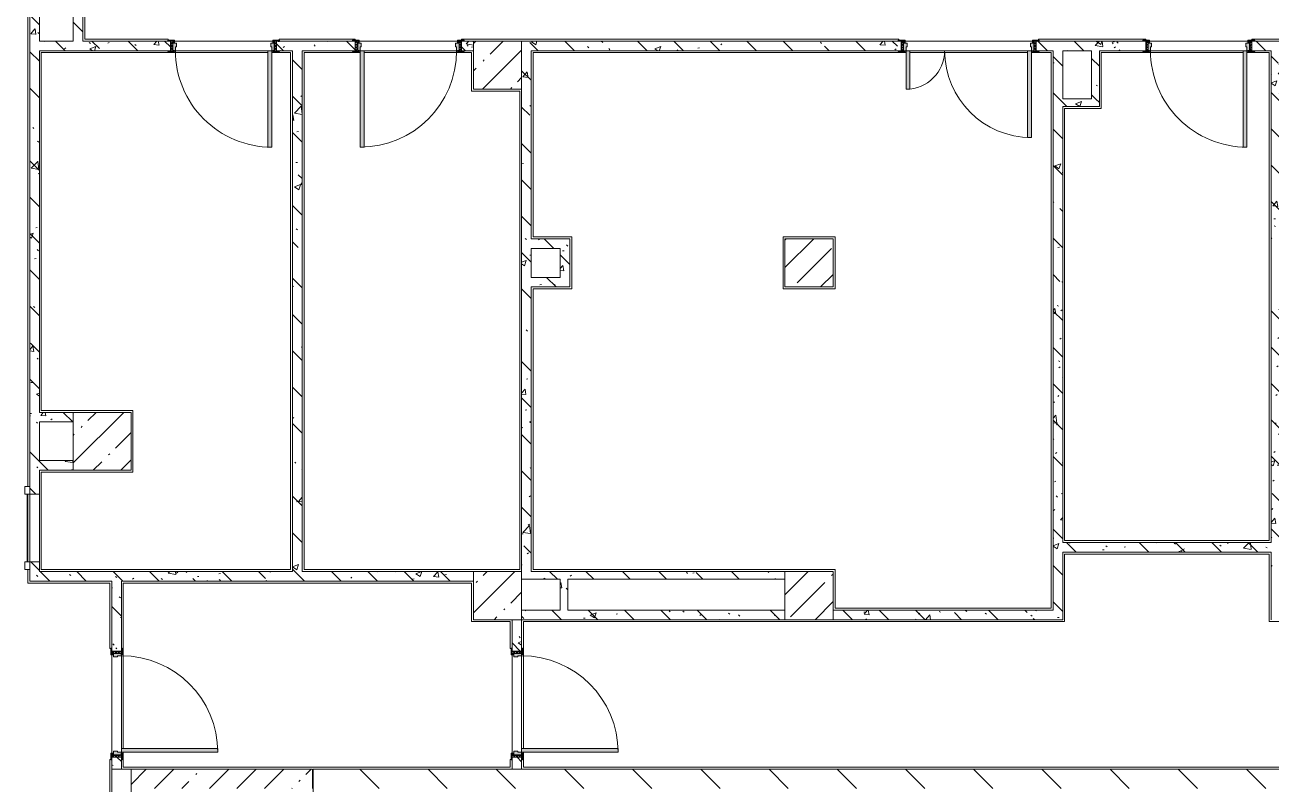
# Model space of a CAD drawing. Header units: millimetres. Extents: x 1311 to 195818, y -8553 to 29000.
# Drawn here: x 134468 to 147388, y 13445 to 21318 of the extents above; entities that cross this region are included whole.
import ezdxf

# ---------------------------------------------------------------- set-up
doc = ezdxf.new("R2010")
doc.units = ezdxf.units.MM
for name, color, linetype, lineweight, true_color in [('A-DOOR-1', 7, 'Continuous', 5, 0xaaaaaa), ('A-DOOR-2', 7, 'Continuous', 5, 0xe2e2e2), ('A-DOOR-FRAM-1', 7, 'Continuous', 5, 0xe2e2e2), ('A-DOOR-FRAM-2', 7, 'Continuous', 5, 0xaaaaaa), ('A-FLOR-1', 7, 'Continuous', 5, 0xaaaaaa), ('I-WALL-6', 7, 'Continuous', 5, 0x787878)]:
    doc.layers.add(name, color=color, linetype=linetype, lineweight=lineweight, true_color=true_color)
for name, color, linetype, lineweight in [('A-WALL', 7, 'Continuous', 9), ('I-WALL-4', 7, 'Continuous', 5), ('S-COLS-4', 7, 'Continuous', 5)]:
    doc.layers.add(name, color=color, linetype=linetype, lineweight=lineweight)
pattern_1 = [(135, (68808.4, 0), (-377.1708, -377.1708), [533.4, -88.9, 17.78, -88.9]), (135, (68808.4, 376.94), (-377.1708, -377.1708), []), (50, (68808.4, 0), (637.6445, -55.7866), [66.675, -733.425]), (355, (68808.4, 0), (-123.3494, 668.699), [53.34, -586.74]), (100.451, (68861.5, -4.65), (514.299, 612.908), [56.665, -623.315]), (46.184, (68808.4, 177.8), (948.7764, -147.15), [100.012, -1100.137]), (96.636, (68887.5, 165.5), (830.909, 865.997), [84.998, -934.973]), (351.184, (68808.4, 177.8), (830.918, 865.988), [80.01, -880.11]), (21, (68897.3, 133.35), (530.6506, -357.9283), [66.675, -733.425]), (326, (68897.3, 133.35), (216.308, 644.6585), [53.34, -586.74]), (71.451, (68941.5, 103.5), (746.9596, 286.7243), [56.665, -623.315]), (37.5, (68808.4, 0), (10.81053, 295.9426), [16.764, -562.864, 16.764, -578.866, -588.962]), (37.5, (68808.4, 0), (10.81053, 295.9426), [-1175.258, 16.764, -572.198]), (7.5, (68808.4, 0), (233.8692, 350.6318), [16.764, -322.834, 16.764, -549.529, -224.472]), (7.5, (68808.4, 0), (233.8692, 350.6318), [-905.891, 16.764, -207.708]), (327.5, (68610.14, 0), (474.5678, -20.0513), [16.764, -205.486, 16.764, -676.656, -920.115]), (327.5, (68610.14, 0), (474.5678, -20.0513), [-915.67, 16.764, -903.351]), (317.5, (68521.24, 0), (518.4522, 88.9934), [16.764, -272.161, 16.764, -443.738, -653.415]), (317.5, (68521.24, 0), (518.4522, 88.9934), [-749.427, 16.764, -636.651])]
pattern_2 = [(135, (1751.41, 114.685), (-14.14214, -14.14214), []), (225, (1751.41, 114.685), (14.14214, -14.14214), [])]
pattern_3 = [(45, (-371.384, 114.685), (-14.1421, 14.1421), []), (135, (-371.384, 114.685), (-14.1421, -14.1421), [])]
pattern_4 = [(135, (68808.4, 0), (-353.5534, -353.5534), [])]

# ---------------------------------------------------------------- blocks, each defined once
blk = doc.blocks.new('BSC_Колонна _Прямоугольная - 600х600-V94-1_11_1_птичка')
at = {"layer": 'S-COLS-4'}
h = blk.add_hatch(dxfattribs=at)
h.set_pattern_fill('FP_121', color=256, style=0, pattern_type=2)
h.set_pattern_definition([(45, (-66460, -17000), (-285.1231, 285.1231), []), (45, (-66174.88, -17000), (-285.1231, 285.1231), [504.031, -100.806, 16.764, -84.042])])
h.paths.add_polyline_path([(288, -300), (300, -300), (300, 300), (-300, 300), (-300, -300)])
for p, q in [((300, 300), (-300, 300)), ((-300, 300), (-300, -300)), ((300, -300), (300, 300)), ((-300, -300), (300, -300))]:
    blk.add_line(p, q, dxfattribs=at)
blk = doc.blocks.new('110_Дверь_СКБ_2Ст - Д-10а_п__ СОШ_Дв_1450x2100h_Горячий цех 2-32185694-1_11_1_птичка')
at = {"layer": 'A-DOOR-1'}
h = blk.add_hatch(dxfattribs=at)
h.set_pattern_fill('FP_143', color=256, style=0, pattern_type=2)
h.set_pattern_definition([(135, (1601.41, 114.685), (-14.14214, -14.14214), []), (225, (1601.41, 114.685), (14.14214, -14.14214), [])])
h.paths.add_polyline_path([(712, 50), (687, 50), (687, -50), (712, -50)])
at = {"layer": 'A-DOOR-2'}
for points in [[(-638, 950), (-638, 50), (-598, 50), (-598, 950)], [(622, 450), (622, 50), (662, 50), (662, 450)]]:
    blk.add_hatch(color=256, dxfattribs=at).paths.add_polyline_path(points)
h = blk.add_hatch(color=256, dxfattribs=at)
h.paths.add_polyline_path([(-663, 50), (-663, -30), (-628, -30), (-628, 10), (-638, 10), (-638, 50), (-648, 50)])
h.paths.add_polyline_path([(662, 50), (662, 10), (652, 10), (652, -30), (687, -30), (687, 50), (672, 50)])
at = {"layer": 'A-DOOR-FRAM-1'}
for points in [[(-688, 58), (-718, 58), (-718, 50), (-648, 50), (-648, 58), (-667, 58)], [(742, 58), (672, 58), (672, 50), (742, 50)], [(-663, -50), (-718, -50), (-718, -58), (-648, -58), (-648, -50)], [(-663, -30), (-663, -50), (-648, -50), (-648, -30)], [(672, -30), (672, -50), (687, -50), (687, -30)], [(672, -50), (672, -58), (742, -58), (737, -50), (687, -50)]]:
    blk.add_hatch(color=256, dxfattribs=at).paths.add_polyline_path(points)
at = {"layer": 'A-DOOR-FRAM-2'}
h = blk.add_hatch(dxfattribs=at)
h.set_pattern_fill('FP_144', color=256, style=0, pattern_type=2)
h.set_pattern_definition([(45, (-521.384, 114.685), (-14.1421, 14.1421), []), (135, (-521.384, 114.685), (-14.1421, -14.1421), [])])
h.paths.add_polyline_path([(-688, 50), (-688, -50), (-663, -50), (-663, 50)])
at = {"layer": 'A-DOOR-1'}
for p, q in [((-638, 950), (-638, 50)), ((-598, 950), (-638, 950)), ((-598, 50), (-598, 950)), ((662, 450), (622, 450)), ((622, 450), (622, 50)), ((662, 50), (662, 450)), ((-638, 50), (-598, 50)), ((622, 50), (662, 50))]:
    blk.add_line(p, q, dxfattribs=at)
for centre, radius, start, end in [((-638, 50), 900, 0, 90), ((662, 50), 400, 90, 180)]:
    blk.add_arc(centre, radius, start, end, dxfattribs=at)
at = {"layer": 'A-DOOR-FRAM-2'}
for p, q in [((-648, 58), (-718, 58)), ((-718, 58), (-718, 50)), ((-718, 50), (-648, 50)), ((-663, 50), (-688, 50)), ((-688, 50), (-688, -50)), ((-638, 50), (-663, 50)), ((-663, 50), (-663, -30)), ((-663, -50), (-663, 50)), ((-648, 50), (-648, 58)), ((-638, 10), (-638, 50)), ((-628, 10), (-638, 10)), ((-628, -30), (-628, 10)), ((662, 10), (652, 10)), ((652, 10), (652, -30)), ((662, 50), (662, 10)), ((687, 50), (662, 50)), ((742, 58), (672, 58)), ((672, 58), (672, 50)), ((672, 50), (742, 50)), ((687, -30), (687, 50)), ((712, 50), (687, 50)), ((687, 50), (687, -50)), ((712, -50), (712, 50)), ((742, 50), (742, 58)), ((-648, -50), (-718, -50)), ((-718, -50), (-718, -58)), ((-718, -58), (-648, -58)), ((-688, -50), (-663, -50)), ((-663, -30), (-628, -30)), ((-648, -30), (-663, -30)), ((-663, -30), (-663, -50)), ((-663, -50), (-648, -50)), ((-648, -50), (-648, -30)), ((-648, -58), (-648, -50)), ((652, -30), (687, -30)), ((687, -30), (672, -30)), ((672, -30), (672, -50)), ((672, -50), (687, -50)), ((742, -50), (672, -50)), ((672, -50), (672, -58)), ((672, -58), (742, -58)), ((687, -50), (687, -30)), ((687, -50), (712, -50)), ((742, -58), (742, -50))]:
    blk.add_line(p, q, dxfattribs=at)
blk = doc.blocks.new('110_Дверь_СКБ_1Ст_Внутренняя1 - Д-11 1100x2100h_кладовые _все__ коридор _между помещениями блока столовой__ моечные _все_-32089444-1_11_1_птичка')
at = {"layer": 'A-DOOR-1'}
h = blk.add_hatch(dxfattribs=at)
h.set_pattern_fill('FP_134', color=256, style=0, pattern_type=2)
h.set_pattern_definition(pattern_2)
h.paths.add_polyline_path([(562.5, -50), (562.5, 50), (537.5, 50), (537.5, -50)])
at = {"layer": 'A-DOOR-2'}
h = blk.add_hatch(color=256, dxfattribs=at)
h.paths.add_polyline_path([(512.5, -30), (537.5, -30), (537.5, 50), (512.5, 50), (512.5, 10), (502.5, 10), (502.5, -30)])
h.paths.add_polyline_path([(-477.5, -30), (-477.5, 10), (-487.5, 10), (-487.5, 50), (-512.5, 50), (-512.5, -30), (-487.5, -30)])
at = {"layer": 'A-DOOR-FRAM-1'}
for points in [[(512.5, 50), (512.5, 1050), (472.5, 1050), (472.5, 50)], [(-512.5, 50), (-497.5, 50), (-497.5, 58), (-567.5, 58), (-567.5, 50), (-537.5, 50)], [(592.5, 50), (592.5, 58), (522.5, 58), (522.5, 50), (562.5, 50)], [(-567.5, -58), (-497.5, -58), (-497.5, -50), (-567.5, -50)], [(-497.5, -50), (-497.5, -30), (-512.5, -30), (-512.5, -50)], [(522.5, -50), (537.5, -50), (537.5, -30), (522.5, -30)], [(592.5, -58), (592.5, -50), (522.5, -50), (522.5, -58), (562.5, -58)]]:
    blk.add_hatch(color=256, dxfattribs=at).paths.add_polyline_path(points)
at = {"layer": 'A-DOOR-FRAM-2'}
h = blk.add_hatch(dxfattribs=at)
h.set_pattern_fill('FP_135', color=256, style=0, pattern_type=2)
h.set_pattern_definition(pattern_3)
h.paths.add_polyline_path([(-537.5, -50), (-512.5, -50), (-512.5, 50), (-537.5, 50)])
at = {"layer": 'A-DOOR-1'}
for p, q in [((512.5, 1050), (472.5, 1050)), ((472.5, 1050), (472.5, 50)), ((512.5, 50), (512.5, 1050)), ((472.5, 50), (512.5, 50))]:
    blk.add_line(p, q, dxfattribs=at)
blk.add_arc((512.5, 50), 1000, 90, 180, dxfattribs=at)
at = {"layer": 'A-DOOR-FRAM-2'}
for p, q in [((-497.5, 58), (-567.5, 58)), ((-567.5, 58), (-567.5, 50)), ((-567.5, 50), (-497.5, 50)), ((-512.5, 50), (-537.5, 50)), ((-537.5, 50), (-537.5, -50)), ((-487.5, 50), (-512.5, 50)), ((-512.5, 50), (-512.5, -30)), ((-512.5, -50), (-512.5, 50)), ((-497.5, 50), (-512.5, 50)), ((-512.5, 50), (-512.5, 49)), ((-512.5, 49), (-497.5, 49)), ((-497.5, 50), (-497.5, 58)), ((-497.5, 49), (-497.5, 50)), ((-487.5, 10), (-487.5, 50)), ((-477.5, 10), (-487.5, 10)), ((-477.5, -30), (-477.5, 10)), ((512.5, 10), (502.5, 10)), ((502.5, 10), (502.5, -30)), ((512.5, 50), (512.5, 10)), ((537.5, 50), (512.5, 50)), ((592.5, 58), (522.5, 58)), ((522.5, 58), (522.5, 50)), ((537.5, 50), (522.5, 50)), ((522.5, 50), (522.5, 49)), ((522.5, 50), (592.5, 50)), ((522.5, 49), (537.5, 49)), ((537.5, -30), (537.5, 50)), ((562.5, 50), (537.5, 50)), ((537.5, 50), (537.5, -50)), ((537.5, 49), (537.5, 50)), ((562.5, -50), (562.5, 50)), ((592.5, 50), (592.5, 58)), ((-497.5, -50), (-567.5, -50)), ((-567.5, -50), (-567.5, -58)), ((-567.5, -58), (-497.5, -58)), ((-537.5, -50), (-512.5, -50)), ((-512.5, -30), (-477.5, -30)), ((-497.5, -30), (-512.5, -30)), ((-512.5, -30), (-512.5, -50)), ((-512.5, -50), (-497.5, -50)), ((-497.5, -50), (-497.5, -30)), ((-497.5, -58), (-497.5, -50)), ((502.5, -30), (537.5, -30)), ((537.5, -30), (522.5, -30)), ((522.5, -30), (522.5, -50)), ((522.5, -50), (537.5, -50)), ((592.5, -50), (522.5, -50)), ((522.5, -50), (522.5, -58)), ((522.5, -58), (592.5, -58)), ((537.5, -50), (537.5, -30)), ((537.5, -50), (562.5, -50)), ((592.5, -58), (592.5, -50))]:
    blk.add_line(p, q, dxfattribs=at)
blk = doc.blocks.new('110_Дверь_СКБ_1Ст_Внутренняя1 - Д-11п 1100x2100h_кладовые _все__ коридор _между помещениями блока столовой__ моечные _все_ 2-V110-1_11_1_птичка')
at = {"layer": 'A-DOOR-1'}
h = blk.add_hatch(dxfattribs=at)
h.set_pattern_fill('FP_134', color=256, style=0, pattern_type=2)
h.set_pattern_definition(pattern_2)
h.paths.add_polyline_path([(537.5, 50), (537.5, -50), (562.5, -50), (562.5, 50)])
at = {"layer": 'A-DOOR-2'}
h = blk.add_hatch(color=256, dxfattribs=at)
h.paths.add_polyline_path([(537.5, 50), (512.5, 50), (512.5, 10), (502.5, 10), (502.5, -30), (537.5, -30)])
h.paths.add_polyline_path([(-497.5, 50), (-512.5, 50), (-512.5, -30), (-477.5, -30), (-477.5, 10), (-487.5, 10), (-487.5, 50)])
at = {"layer": 'A-DOOR-FRAM-1'}
for points in [[(-487.5, 1050), (-487.5, 50), (-447.5, 50), (-447.5, 1050)], [(-537.5, 58), (-567.5, 58), (-567.5, 50), (-497.5, 50), (-497.5, 58), (-517.5, 58)], [(562.5, 58), (522.5, 58), (522.5, 50), (592.5, 50), (592.5, 58)], [(-537.5, -50), (-567.5, -50), (-567.5, -58), (-497.5, -58), (-497.5, -50), (-513.9, -50)], [(-512.5, -30), (-512.5, -50), (-497.5, -50), (-497.5, -30)], [(537.5, -30), (522.5, -30), (522.5, -50), (537.5, -50)], [(562.5, -50), (522.5, -55.2), (522.5, -58), (592.5, -58), (592.5, -50)]]:
    blk.add_hatch(color=256, dxfattribs=at).paths.add_polyline_path(points)
at = {"layer": 'A-DOOR-FRAM-2'}
h = blk.add_hatch(dxfattribs=at)
h.set_pattern_fill('FP_135', color=256, style=0, pattern_type=2)
h.set_pattern_definition(pattern_3)
h.paths.add_polyline_path([(-512.5, 50), (-537.5, 50), (-537.5, -50), (-512.5, -48.8)])
at = {"layer": 'A-DOOR-1'}
for p, q in [((-487.5, 1050), (-487.5, 50)), ((-447.5, 1050), (-487.5, 1050)), ((-447.5, 50), (-447.5, 1050)), ((-487.5, 50), (-447.5, 50))]:
    blk.add_line(p, q, dxfattribs=at)
blk.add_arc((-487.5, 50), 1000, 360, 90, dxfattribs=at)
at = {"layer": 'A-DOOR-FRAM-2'}
for p, q in [((-497.5, 58), (-567.5, 58)), ((-567.5, 58), (-567.5, 50)), ((-567.5, 50), (-497.5, 50)), ((-512.5, 50), (-537.5, 50)), ((-537.5, 50), (-537.5, -50)), ((-487.5, 50), (-512.5, 50)), ((-512.5, 50), (-512.5, -30)), ((-512.5, -50), (-512.5, 50)), ((-497.5, 50), (-512.5, 50)), ((-512.5, 50), (-512.5, 49)), ((-512.5, 49), (-497.5, 49)), ((-497.5, 50), (-497.5, 58)), ((-497.5, 49), (-497.5, 50)), ((-487.5, 10), (-487.5, 50)), ((-477.5, 10), (-487.5, 10)), ((-477.5, -30), (-477.5, 10)), ((512.5, 10), (502.5, 10)), ((502.5, 10), (502.5, -30)), ((512.5, 50), (512.5, 10)), ((537.5, 50), (512.5, 50)), ((592.5, 58), (522.5, 58)), ((522.5, 58), (522.5, 50)), ((537.5, 50), (522.5, 50)), ((522.5, 50), (522.5, 49)), ((522.5, 50), (592.5, 50)), ((522.5, 49), (537.5, 49)), ((537.5, -30), (537.5, 50)), ((562.5, 50), (537.5, 50)), ((537.5, 50), (537.5, -50)), ((537.5, 49), (537.5, 50)), ((562.5, -50), (562.5, 50)), ((592.5, 50), (592.5, 58)), ((-497.5, -50), (-567.5, -50)), ((-567.5, -50), (-567.5, -58)), ((-567.5, -58), (-497.5, -58)), ((-537.5, -50), (-512.5, -50)), ((-512.5, -30), (-477.5, -30)), ((-497.5, -30), (-512.5, -30)), ((-512.5, -30), (-512.5, -50)), ((-512.5, -50), (-497.5, -50)), ((-497.5, -50), (-497.5, -30)), ((-497.5, -58), (-497.5, -50)), ((502.5, -30), (537.5, -30)), ((537.5, -30), (522.5, -30)), ((522.5, -30), (522.5, -50)), ((522.5, -50), (537.5, -50)), ((592.5, -50), (522.5, -50)), ((522.5, -50), (522.5, -58)), ((522.5, -58), (592.5, -58)), ((537.5, -50), (537.5, -30)), ((537.5, -50), (562.5, -50)), ((592.5, -58), (592.5, -50))]:
    blk.add_line(p, q, dxfattribs=at)
blk = doc.blocks.new('110_Дверь_СКБ_1Ст_Внутренняя1 - Д-11п 1100x2100h_кладовые _все__ коридор _между помещениями блока столовой__ моечные _все_ 2-V133-1_11_1_птичка')
at = {"layer": 'A-DOOR-1'}
h = blk.add_hatch(dxfattribs=at)
h.set_pattern_fill('FP_134', color=256, style=0, pattern_type=2)
h.set_pattern_definition(pattern_2)
h.paths.add_polyline_path([(537.5, 50), (537.5, -50), (562.5, -50), (558.5, 50)])
at = {"layer": 'A-DOOR-2'}
h = blk.add_hatch(color=256, dxfattribs=at)
h.paths.add_polyline_path([(512.5, 50), (512.5, 10), (502.5, 10), (502.5, -30), (537.5, -30), (537.5, 50), (522.5, 50)])
h.paths.add_polyline_path([(-497.5, 50), (-512.5, 50), (-512.5, -30), (-477.5, -30), (-477.5, 10), (-487.5, 10), (-487.5, 50)])
at = {"layer": 'A-DOOR-FRAM-1'}
for points in [[(-477.5, 1050), (-487.5, 1050), (-487.5, 50), (-447.5, 50), (-447.5, 1050)], [(-537.5, 58), (-567.5, 58), (-562.5, 50), (-497.5, 50), (-497.5, 58), (-517.5, 58)], [(592.5, 58), (522.5, 58), (522.5, 50), (592.5, 50)], [(-567.5, -50), (-562.5, -58), (-497.5, -58), (-497.5, -50), (-562.5, -50)], [(-512.5, -30), (-512.5, -50), (-497.5, -50), (-497.5, -30)], [(537.5, -30), (522.5, -30), (522.5, -50), (537.5, -50)], [(562.5, -50), (522.5, -50), (522.5, -58), (592.5, -58), (587.5, -50), (582.7, -50)]]:
    blk.add_hatch(color=256, dxfattribs=at).paths.add_polyline_path(points)
at = {"layer": 'A-DOOR-FRAM-2'}
h = blk.add_hatch(dxfattribs=at)
h.set_pattern_fill('FP_135', color=256, style=0, pattern_type=2)
h.set_pattern_definition(pattern_3)
h.paths.add_polyline_path([(-537.5, 50), (-537.5, -50), (-512.5, -50), (-512.5, 50)])
at = {"layer": 'A-DOOR-1'}
for p, q in [((-487.5, 1050), (-487.5, 50)), ((-447.5, 1050), (-487.5, 1050)), ((-447.5, 50), (-447.5, 1050)), ((-487.5, 50), (-447.5, 50))]:
    blk.add_line(p, q, dxfattribs=at)
blk.add_arc((-487.5, 50), 1000, 360, 90, dxfattribs=at)
at = {"layer": 'A-DOOR-FRAM-2'}
for p, q in [((-497.5, 58), (-567.5, 58)), ((-567.5, 58), (-567.5, 50)), ((-567.5, 50), (-497.5, 50)), ((-512.5, 50), (-537.5, 50)), ((-537.5, 50), (-537.5, -50)), ((-487.5, 50), (-512.5, 50)), ((-512.5, 50), (-512.5, -30)), ((-512.5, -50), (-512.5, 50)), ((-497.5, 50), (-512.5, 50)), ((-512.5, 50), (-512.5, 49)), ((-512.5, 49), (-497.5, 49)), ((-497.5, 50), (-497.5, 58)), ((-497.5, 49), (-497.5, 50)), ((-487.5, 10), (-487.5, 50)), ((-477.5, 10), (-487.5, 10)), ((-477.5, -30), (-477.5, 10)), ((512.5, 10), (502.5, 10)), ((502.5, 10), (502.5, -30)), ((512.5, 50), (512.5, 10)), ((537.5, 50), (512.5, 50)), ((592.5, 58), (522.5, 58)), ((522.5, 58), (522.5, 50)), ((537.5, 50), (522.5, 50)), ((522.5, 50), (522.5, 49)), ((522.5, 50), (592.5, 50)), ((522.5, 49), (537.5, 49)), ((537.5, -30), (537.5, 50)), ((562.5, 50), (537.5, 50)), ((537.5, 50), (537.5, -50)), ((537.5, 49), (537.5, 50)), ((562.5, -50), (562.5, 50)), ((592.5, 50), (592.5, 58)), ((-497.5, -50), (-567.5, -50)), ((-567.5, -50), (-567.5, -58)), ((-567.5, -58), (-497.5, -58)), ((-537.5, -50), (-512.5, -50)), ((-512.5, -30), (-477.5, -30)), ((-497.5, -30), (-512.5, -30)), ((-512.5, -30), (-512.5, -50)), ((-512.5, -50), (-497.5, -50)), ((-497.5, -50), (-497.5, -30)), ((-497.5, -58), (-497.5, -50)), ((502.5, -30), (537.5, -30)), ((537.5, -30), (522.5, -30)), ((522.5, -30), (522.5, -50)), ((522.5, -50), (537.5, -50)), ((592.5, -50), (522.5, -50)), ((522.5, -50), (522.5, -58)), ((522.5, -58), (592.5, -58)), ((537.5, -50), (537.5, -30)), ((537.5, -50), (562.5, -50)), ((592.5, -58), (592.5, -50))]:
    blk.add_line(p, q, dxfattribs=at)
blk = doc.blocks.new('BSC_Колонна _Прямоугольная - 500х500-V140-1_11_1_птичка')
at = {"layer": 'S-COLS-4'}
h = blk.add_hatch(dxfattribs=at)
h.set_pattern_fill('FP_176', color=256, style=0, pattern_type=2)
h.set_pattern_definition([(45, (-70560, -15400), (-285.1231, 285.1231), []), (45, (-70274.88, -15400), (-285.1231, 285.1231), [504.031, -100.806, 16.764, -84.042])])
h.paths.add_polyline_path([(-250, -250), (250, -250), (250, 250), (-250, 250), (-250, 130)])
for p, q in [((250, 250), (-250, 250)), ((-250, 250), (-250, -250)), ((250, -250), (250, 250)), ((-250, -250), (250, -250))]:
    blk.add_line(p, q, dxfattribs=at)
blk = doc.blocks.new('BSC_Колонна _Прямоугольная - 500х500-V141-1_11_1_птичка')
at = {"layer": 'S-COLS-4'}
h = blk.add_hatch(dxfattribs=at)
h.set_pattern_fill('FP_177', color=256, style=0, pattern_type=2)
h.set_pattern_definition([(45, (-73790, -15400), (-285.1231, 285.1231), []), (45, (-73504.88, -15400), (-285.1231, 285.1231), [504.031, -100.806, 16.764, -84.042])])
h.paths.add_polyline_path([(250, -250), (250, 250), (-250, 250), (-250, -250)])
for p, q in [((250, 250), (-250, 250)), ((-250, 250), (-250, -250)), ((250, -250), (250, 250)), ((-250, -250), (250, -250))]:
    blk.add_line(p, q, dxfattribs=at)
blk = doc.blocks.new('BSC_Колонна _Прямоугольная - 500х500-V154-1_11_1_птичка')
at = {"layer": 'S-COLS-4'}
h = blk.add_hatch(dxfattribs=at)
h.set_pattern_fill('FP_187', color=256, style=0, pattern_type=2)
h.set_pattern_definition([(45, (-70560, -20900), (-285.1231, 285.1231), []), (45, (-70274.88, -20900), (-285.1231, 285.1231), [504.031, -100.806, 16.764, -84.042])])
h.paths.add_polyline_path([(-250, -250), (250, -250), (250, 250), (-250, 250), (-250, 130)])
for p, q in [((250, 250), (-250, 250)), ((-250, 250), (-250, -250)), ((250, -250), (250, 250)), ((-250, -250), (250, -250))]:
    blk.add_line(p, q, dxfattribs=at)
blk = doc.blocks.new('BSC_Колонна _Прямоугольная - 500х500-V156-1_11_1_птичка')
at = {"layer": 'S-COLS-4'}
h = blk.add_hatch(dxfattribs=at)
h.set_pattern_fill('FP_190', color=256, style=0, pattern_type=2)
h.set_pattern_definition([(45, (-73790, -18850), (-285.1231, 285.1231), []), (45, (-73504.88, -18850), (-285.1231, 285.1231), [504.031, -100.806, 16.764, -84.042])])
h.paths.add_polyline_path([(250, -250), (247, 250), (-250, 250), (-250, -250)])
for p, q in [((250, 250), (-250, 250)), ((-250, 250), (-250, -250)), ((250, -250), (250, 250)), ((-250, -250), (250, -250))]:
    blk.add_line(p, q, dxfattribs=at)
blk = doc.blocks.new('Штора противопожарная_Рен - ШТ_700х700-22567375-1_11_1_птичка')
at = {"layer": 'A-DOOR-1'}
for p, q in [((-430, 100), (-350, 100)), ((-430, 50), (-430, 100)), ((-350, 50), (-430, 50)), ((-350, 100), (-350, 50)), ((-350, 78), (350, 78)), ((-350, 73), (-350, 78)), ((350, 73), (-350, 73)), ((350, 100), (430, 100)), ((350, 50), (350, 100)), ((350, 78), (350, 73)), ((430, 50), (350, 50)), ((430, 100), (430, 50))]:
    blk.add_line(p, q, dxfattribs=at)
blk = doc.blocks.new('110_Дверь_СКБ_1Ст_Внутренняя1 - Д-12 EIW 1100x2100h_кладовые _все__ коридор _между помещениями блока столовой__ моечные _все_-32933558-1_11_1_птичка')
at = {"layer": 'A-DOOR-1'}
h = blk.add_hatch(dxfattribs=at)
h.set_pattern_fill('FP_134', color=256, style=0, pattern_type=2)
h.set_pattern_definition(pattern_2)
h.paths.add_polyline_path([(562.5, 50), (537.5, 50), (537.5, -50), (562.5, -50)])
at = {"layer": 'A-DOOR-2'}
h = blk.add_hatch(color=256, dxfattribs=at)
h.paths.add_polyline_path([(537.5, -30), (537.5, 50), (512.5, 50), (512.5, 10), (502.5, 10), (502.5, -30), (512.5, -30)])
h.paths.add_polyline_path([(-477.5, -6), (-477.5, 10), (-487.5, 10), (-487.5, 50), (-512.5, 50), (-512.5, -30), (-477.5, -30)])
at = {"layer": 'A-DOOR-FRAM-1'}
for points in [[(512.5, 863.5), (512.5, 1050), (472.5, 1050), (472.5, 50), (512.5, 50), (512.5, 844.5)], [(-497.5, 58), (-567.5, 58), (-562.5, 50), (-497.5, 50)], [(592.5, 58), (522.5, 58), (522.5, 50), (592.5, 50)], [(-497.5, -58), (-497.5, -50), (-567.5, -50), (-562.5, -58), (-512.5, -58)], [(-497.5, -30), (-512.5, -30), (-512.5, -50), (-497.5, -50)], [(537.5, -30), (522.5, -30), (522.5, -50), (537.5, -50)], [(592.5, -58), (587.5, -50), (522.5, -50), (522.5, -58), (587.5, -58)]]:
    blk.add_hatch(color=256, dxfattribs=at).paths.add_polyline_path(points)
at = {"layer": 'A-DOOR-FRAM-2'}
h = blk.add_hatch(dxfattribs=at)
h.set_pattern_fill('FP_135', color=256, style=0, pattern_type=2)
h.set_pattern_definition(pattern_3)
h.paths.add_polyline_path([(-512.5, -50), (-512.5, 50), (-537.5, 50), (-537.5, -50)])
at = {"layer": 'A-DOOR-1'}
for p, q in [((512.5, 1050), (472.5, 1050)), ((472.5, 1050), (472.5, 50)), ((512.5, 50), (512.5, 1050)), ((472.5, 50), (512.5, 50))]:
    blk.add_line(p, q, dxfattribs=at)
blk.add_arc((512.5, 50), 1000, 90, 180, dxfattribs=at)
at = {"layer": 'A-DOOR-FRAM-2'}
for p, q in [((-497.5, 58), (-567.5, 58)), ((-567.5, 58), (-567.5, 50)), ((-567.5, 50), (-497.5, 50)), ((-512.5, 50), (-537.5, 50)), ((-537.5, 50), (-537.5, -50)), ((-487.5, 50), (-512.5, 50)), ((-512.5, 50), (-512.5, -30)), ((-512.5, -50), (-512.5, 50)), ((-497.5, 50), (-512.5, 50)), ((-512.5, 50), (-512.5, 49)), ((-512.5, 49), (-497.5, 49)), ((-497.5, 50), (-497.5, 58)), ((-497.5, 49), (-497.5, 50)), ((-487.5, 10), (-487.5, 50)), ((-477.5, 10), (-487.5, 10)), ((-477.5, -30), (-477.5, 10)), ((512.5, 10), (502.5, 10)), ((502.5, 10), (502.5, -30)), ((512.5, 50), (512.5, 10)), ((537.5, 50), (512.5, 50)), ((592.5, 58), (522.5, 58)), ((522.5, 58), (522.5, 50)), ((537.5, 50), (522.5, 50)), ((522.5, 50), (522.5, 49)), ((522.5, 50), (592.5, 50)), ((522.5, 49), (537.5, 49)), ((537.5, -30), (537.5, 50)), ((562.5, 50), (537.5, 50)), ((537.5, 50), (537.5, -50)), ((537.5, 49), (537.5, 50)), ((562.5, -50), (562.5, 50)), ((592.5, 50), (592.5, 58)), ((-497.5, -50), (-567.5, -50)), ((-567.5, -50), (-567.5, -58)), ((-567.5, -58), (-497.5, -58)), ((-537.5, -50), (-512.5, -50)), ((-512.5, -30), (-477.5, -30)), ((-497.5, -30), (-512.5, -30)), ((-512.5, -30), (-512.5, -50)), ((-512.5, -50), (-497.5, -50)), ((-497.5, -50), (-497.5, -30)), ((-497.5, -58), (-497.5, -50)), ((502.5, -30), (537.5, -30)), ((537.5, -30), (522.5, -30)), ((522.5, -30), (522.5, -50)), ((522.5, -50), (537.5, -50)), ((592.5, -50), (522.5, -50)), ((522.5, -50), (522.5, -58)), ((522.5, -58), (592.5, -58)), ((537.5, -50), (537.5, -30)), ((537.5, -50), (562.5, -50)), ((592.5, -58), (592.5, -50))]:
    blk.add_line(p, q, dxfattribs=at)
blk = doc.blocks.new('110_Дверь_СКБ_1Ст_Внутренняя1 - Д-11 1100x2100h_кладовые _все__ коридор _между помещениями блока столовой__ моечные _все_-V187-1_11_1_птичка')
at = {"layer": 'A-DOOR-1'}
h = blk.add_hatch(dxfattribs=at)
h.set_pattern_fill('FP_134', color=256, style=0, pattern_type=2)
h.set_pattern_definition(pattern_2)
h.paths.add_polyline_path([(537, 50), (537, -50), (562, -50), (562, 50)])
at = {"layer": 'A-DOOR-2'}
h = blk.add_hatch(color=256, dxfattribs=at)
h.paths.add_polyline_path([(537, 50), (512, 50), (512, 10), (502, 10), (502, -30), (537, -30), (537, -23)])
h.paths.add_polyline_path([(-513, 50), (-513, -30), (-478, -30), (-478, 10), (-488, 10), (-488, 50), (-498, 50)])
at = {"layer": 'A-DOOR-FRAM-1'}
for points in [[(472, 1050), (472, 50), (512, 50), (512, 1050)], [(-538, 58), (-568, 58), (-562, 50), (-498, 50), (-498, 58), (-535, 58)], [(537, 58), (522, 58), (522, 50), (592, 50), (592, 58), (543, 58)], [(-498, -50), (-568, -50), (-562, -58), (-498, -56)], [(-498, -30), (-513, -30), (-513, -50), (-498, -50)], [(522, -30), (522, -50), (537, -50), (537, -30)], [(537, -50), (522, -50), (522, -58), (592, -58), (592, -50), (552, -50)]]:
    blk.add_hatch(color=256, dxfattribs=at).paths.add_polyline_path(points)
at = {"layer": 'A-DOOR-FRAM-2'}
h = blk.add_hatch(dxfattribs=at)
h.set_pattern_fill('FP_135', color=256, style=0, pattern_type=2)
h.set_pattern_definition(pattern_3)
h.paths.add_polyline_path([(-513, 50), (-538, 50), (-537, -50), (-513, -50)])
at = {"layer": 'A-DOOR-1'}
for p, q in [((472, 1050), (472, 50)), ((512, 1050), (472, 1050)), ((512, 50), (512, 1050)), ((472, 50), (512, 50))]:
    blk.add_line(p, q, dxfattribs=at)
blk.add_arc((512, 50), 1000, 90, 180, dxfattribs=at)
at = {"layer": 'A-DOOR-FRAM-2'}
for p, q in [((-498, 58), (-568, 58)), ((-568, 58), (-568, 50)), ((-568, 50), (-498, 50)), ((-513, 50), (-538, 50)), ((-538, 50), (-538, -50)), ((-488, 50), (-513, 50)), ((-513, 50), (-513, -30)), ((-513, -50), (-513, 50)), ((-498, 50), (-513, 50)), ((-513, 50), (-513, 49)), ((-513, 49), (-498, 49)), ((-498, 50), (-498, 58)), ((-498, 49), (-498, 50)), ((-488, 10), (-488, 50)), ((-478, 10), (-488, 10)), ((-478, -30), (-478, 10)), ((512, 10), (502, 10)), ((502, 10), (502, -30)), ((512, 50), (512, 10)), ((537, 50), (512, 50)), ((592, 58), (522, 58)), ((522, 58), (522, 50)), ((537, 50), (522, 50)), ((522, 50), (522, 49)), ((522, 50), (592, 50)), ((522, 49), (537, 49)), ((537, -30), (537, 50)), ((562, 50), (537, 50)), ((537, 50), (537, -50)), ((537, 49), (537, 50)), ((562, -50), (562, 50)), ((592, 50), (592, 58)), ((-498, -50), (-568, -50)), ((-568, -50), (-568, -58)), ((-568, -58), (-498, -58)), ((-538, -50), (-513, -50)), ((-513, -30), (-478, -30)), ((-498, -30), (-513, -30)), ((-513, -30), (-513, -50)), ((-513, -50), (-498, -50)), ((-498, -50), (-498, -30)), ((-498, -58), (-498, -50)), ((502, -30), (537, -30)), ((537, -30), (522, -30)), ((522, -30), (522, -50)), ((522, -50), (537, -50)), ((592, -50), (522, -50)), ((522, -50), (522, -58)), ((522, -58), (592, -58)), ((537, -50), (537, -30)), ((537, -50), (562, -50)), ((592, -58), (592, -50))]:
    blk.add_line(p, q, dxfattribs=at)

msp = doc.modelspace()

# ---------------------------------------------------------------- hatches: boundary and pattern name
at = {"layer": 'I-WALL-4'}
h = msp.add_hatch(dxfattribs=at)
h.set_pattern_fill('FP_119', color=256, style=0, pattern_type=2)
h.set_pattern_definition(pattern_4)
h.paths.add_polyline_path([(135534.8, 12300), (135568.4, 12300), (135568.4, 13600), (135368.4, 13600), (135368.4, 12300)])
h = msp.add_hatch(dxfattribs=at)
h.set_pattern_fill('FP_101', color=256, style=0, pattern_type=2)
h.set_pattern_definition([(45, (68808.4, 0), (-285.1231, 285.1231), []), (45, (69093.5, 0), (-285.1231, 285.1231), [504.031, -100.806, 16.764, -84.042])])
h.paths.add_polyline_path([(137258.4, 13400), (137448.4, 13400), (137448.4, 13600), (135568.4, 13600), (135568.4, 13400), (137018.4, 13400)])
h = msp.add_hatch(dxfattribs=at)
h.set_pattern_fill('FP_119', color=256, style=0, pattern_type=2)
h.set_pattern_definition(pattern_4)
h.paths.add_polyline_path([(145968.2, 13400), (153508.4, 13400), (153508.4, 13600), (137458.4, 13600), (137458.4, 13400), (145248.2, 13400)])
at = {"layer": 'I-WALL-6'}
h = msp.add_hatch(dxfattribs=at)
h.set_pattern_fill('FP_131', color=256, style=0, pattern_type=2)
h.set_pattern_definition(pattern_1)
h.paths.add_polyline_path([(134529, 15550), (134618.4, 15550), (134618.4, 15750), (134518.4, 15750), (134518.4, 15550)])
h.paths.add_polyline_path([(134518.4, 16450), (134618.4, 16450), (134618.4, 22800), (134518.4, 22800), (134518.4, 16530)])
h = msp.add_hatch(dxfattribs=at)
h.set_pattern_fill('FP_131', color=256, style=0, pattern_type=2)
h.set_pattern_definition(pattern_1)
h.paths.add_polyline_path([(135068.4, 21150), (135068.4, 22700), (134968.4, 22700), (134968.4, 21150)])
h = msp.add_hatch(dxfattribs=at)
h.set_pattern_fill('FP_131', color=256, style=0, pattern_type=2)
h.set_pattern_definition(pattern_1)
h.paths.add_polyline_path([(135588.4, 21050), (135978.4, 21050), (135978.4, 21150), (134618.4, 21150), (134618.4, 21050), (135088.4, 21050)])
h = msp.add_hatch(dxfattribs=at)
h.set_pattern_fill('FP_131', color=256, style=0, pattern_type=2)
h.set_pattern_definition(pattern_1)
h.paths.add_polyline_path([(137363.4, 21050), (137893.4, 21050), (137893.4, 21150), (137078.4, 21150), (137078.4, 21050), (137343.4, 21050)])
h.paths.add_polyline_path([(146088.2, 21050), (146088.2, 21150), (144953.2, 21150), (144953.2, 21050), (146058.2, 21050)])
h.paths.add_polyline_path([(147270, 21050), (147388.2, 21050), (147388.2, 21150), (147188.2, 21150), (147188.2, 21050), (147258.4, 21050)])
h.paths.add_polyline_path([(139118.4, 21050), (139118.4, 21150), (138993.4, 21150), (138993.4, 21050), (139098.4, 21050)])
h.paths.add_polyline_path([(143553.2, 21050), (143553.2, 21150), (139618.4, 21150), (139618.4, 21050), (143534.2, 21050)])
h = msp.add_hatch(dxfattribs=at)
h.set_pattern_fill('FP_131', color=256, style=0, pattern_type=2)
h.set_pattern_definition(pattern_1)
h.paths.add_polyline_path([(147388.2, 15150), (147388.4, 15150.8), (147388.4, 15650), (147488.2, 15650), (147488.2, 18600), (147388.4, 18600), (147388.4, 19100), (147488.2, 19100), (147488.2, 21150), (147388.2, 21150), (147388.2, 15325.4)])
h = msp.add_hatch(dxfattribs=at)
h.set_pattern_fill('FP_131', color=256, style=0, pattern_type=2)
h.set_pattern_definition(pattern_1)
h.paths.add_polyline_path([(137343.4, 15650), (137343.4, 21050), (137243.4, 21050), (137243.4, 15650), (137255.8, 15650)])
h = msp.add_hatch(dxfattribs=at)
h.set_pattern_fill('FP_131', color=256, style=0, pattern_type=2)
h.set_pattern_definition(pattern_1)
h.paths.add_polyline_path([(139718.4, 15570), (139718.4, 21050), (139618.4, 21050), (139618.4, 15570), (139638.4, 15570)])
h = msp.add_hatch(dxfattribs=at)
h.set_pattern_fill('FP_131', color=256, style=0, pattern_type=2)
h.set_pattern_definition(pattern_1)
h.paths.add_polyline_path([(145228.2, 15150), (145228.2, 21050), (145128.2, 21047.1), (145128.2, 15150)])
h = msp.add_hatch(dxfattribs=at)
h.set_pattern_fill('FP_131', color=256, style=0, pattern_type=2)
h.set_pattern_definition(pattern_1)
h.paths.add_polyline_path([(145527.9, 20550), (145607.9, 20550), (145607.9, 21050), (145527.9, 21050), (145527.9, 21030)])
h = msp.add_hatch(dxfattribs=at)
h.set_pattern_fill('FP_131', color=256, style=0, pattern_type=2)
h.set_pattern_definition(pattern_1)
h.paths.add_polyline_path([(145607.9, 20470), (145607.9, 20550), (145228.2, 20550), (145228.2, 20470), (145527.9, 20470)])
h = msp.add_hatch(dxfattribs=at)
h.set_pattern_fill('FP_131', color=256, style=0, pattern_type=2)
h.set_pattern_definition(pattern_1)
h.paths.add_polyline_path([(139723.5, 19000), (140018.4, 19000), (140018.4, 19100), (139718.4, 19100), (139718.4, 19000)])
h = msp.add_hatch(dxfattribs=at)
h.set_pattern_fill('FP_131', color=256, style=0, pattern_type=2)
h.set_pattern_definition(pattern_1)
h.paths.add_polyline_path([(140118.4, 18700), (140118.4, 19100), (140018.4, 19100), (140018.4, 18700)])
h = msp.add_hatch(dxfattribs=at)
h.set_pattern_fill('FP_131', color=256, style=0, pattern_type=2)
h.set_pattern_definition(pattern_1)
h.paths.add_polyline_path([(140118.4, 18600), (140118.4, 18700), (139718.4, 18700), (139722.6, 18600), (139738.4, 18600)])
h = msp.add_hatch(dxfattribs=at)
h.set_pattern_fill('FP_131', color=256, style=0, pattern_type=2)
h.set_pattern_definition(pattern_1)
h.paths.add_polyline_path([(134618.4, 17200), (134968.4, 17200), (134968.4, 17300), (134618.4, 17300), (134618.4, 17290)])
h = msp.add_hatch(dxfattribs=at)
h.set_pattern_fill('FP_131', color=256, style=0, pattern_type=2)
h.set_pattern_definition(pattern_1)
h.paths.add_polyline_path([(134968.4, 16700), (134968.4, 16800), (134618.4, 16800), (134618.4, 16700), (134638.4, 16700)])
h = msp.add_hatch(dxfattribs=at)
h.set_pattern_fill('FP_131', color=256, style=0, pattern_type=2)
h.set_pattern_definition(pattern_1)
h.paths.add_polyline_path([(147385.8, 15850), (147388.2, 15850), (147388.2, 15950), (145228.2, 15950), (145228.2, 15850), (147368.4, 15850)])
h = msp.add_hatch(dxfattribs=at)
h.set_pattern_fill('FP_131', color=256, style=0, pattern_type=2)
h.set_pattern_definition(pattern_1)
h.paths.add_polyline_path([(134618.4, 15550), (137343.4, 15550), (137343.4, 15650), (134618.4, 15650), (134618.4, 15593.2)])
h = msp.add_hatch(dxfattribs=at)
h.set_pattern_fill('FP_131', color=256, style=0, pattern_type=2)
h.set_pattern_definition(pattern_1)
h.paths.add_polyline_path([(137343.4, 15550), (139118.4, 15550), (139118.4, 15650), (137343.4, 15650), (137343.4, 15593.2)])
h = msp.add_hatch(dxfattribs=at)
h.set_pattern_fill('FP_131', color=256, style=0, pattern_type=2)
h.set_pattern_definition(pattern_1)
h.paths.add_polyline_path([(140210.7, 15570), (142348.4, 15570), (142348.4, 15650), (139718.4, 15650), (139718.4, 15570), (140157.3, 15570)])
h = msp.add_hatch(dxfattribs=at)
h.set_pattern_fill('FP_131', color=256, style=0, pattern_type=2)
h.set_pattern_definition(pattern_1)
h.paths.add_polyline_path([(135368.4, 13600), (135468.4, 13600), (135468.4, 13725), (135368.4, 13725), (135368.4, 13617.6)])
h.paths.add_polyline_path([(135468.4, 14825), (135468.4, 15550), (135368.4, 15550), (135368.4, 14825)])
h = msp.add_hatch(dxfattribs=at)
h.set_pattern_fill('FP_131', color=256, style=0, pattern_type=2)
h.set_pattern_definition(pattern_1)
h.paths.add_polyline_path([(140018.4, 15250), (140098.4, 15250), (140098.4, 15570), (140018.4, 15567.2), (140018.4, 15428.6)])
h = msp.add_hatch(dxfattribs=at)
h.set_pattern_fill('FP_131', color=256, style=0, pattern_type=2)
h.set_pattern_definition(pattern_1)
h.paths.add_polyline_path([(145108.2, 15150), (145128.2, 15150), (145128.2, 15250), (142848.4, 15250), (142848.4, 15150), (144126.1, 15150)])
h.paths.add_polyline_path([(139638.4, 15150), (142348.4, 15150), (142348.4, 15250), (139618.4, 15250), (139618.4, 15150)])
h = msp.add_hatch(dxfattribs=at)
h.set_pattern_fill('FP_131', color=256, style=0, pattern_type=2)
h.set_pattern_definition(pattern_1)
h.paths.add_polyline_path([(139564.1, 13600), (139618.4, 13600), (139618.4, 13725), (139518.4, 13725), (139518.4, 13600), (139538.4, 13600)])
h.paths.add_polyline_path([(139618.4, 14825), (139618.4, 15150), (139518.4, 15150), (139518.4, 14825)])

# ---------------------------------------------------------------- linework, layer by layer
at = {"layer": 'A-FLOR-1'}
for p, q in [((134498.4, 16530), (134498.4, 22820)), ((135088.4, 22680), (135088.4, 21170)), ((135088.4, 21170), (135953.4, 21170)), ((135953.4, 21170), (135953.4, 21158)), ((137103.4, 21158), (137103.4, 21170)), ((137103.4, 21170), (137893.4, 21170)), ((137893.4, 21170), (137893.4, 21158)), ((138993.4, 21158), (138993.4, 21170)), ((138993.4, 21170), (143528.2, 21170)), ((143528.2, 21170), (143528.2, 21158)), ((144977.2, 21158), (144977.2, 21170)), ((144977.2, 21170), (146088.2, 21170)), ((146088.2, 21170), (146088.2, 21158)), ((147188.2, 21158), (147188.2, 21170)), ((147188.2, 21170), (147508.2, 21170)), ((136988.4, 21030), (134638.4, 21030)), ((134638.4, 21030), (134638.4, 17320)), ((135953.4, 21042), (135953.4, 21030)), ((137223.4, 21030), (137028.4, 21030)), ((137103.4, 21030), (137103.4, 21042)), ((137223.4, 15670), (137223.4, 21030)), ((137943.4, 21030), (137363.4, 21030)), ((137363.4, 21030), (137363.4, 15670)), ((137893.4, 21042), (137893.4, 21030)), ((139098.4, 21030), (137983.4, 21030)), ((138993.4, 21030), (138993.4, 21042)), ((139098.4, 20630), (139098.4, 21030)), ((143603.2, 21030), (139738.4, 21030)), ((139738.4, 21030), (139738.4, 19120)), ((143528.2, 21042), (143528.2, 21030)), ((143643.2, 21030), (144863.2, 21030)), ((145108.2, 21030), (144903.2, 21030)), ((144977.2, 21030), (144977.2, 21042)), ((145108.2, 15270), (145108.2, 21030)), ((147098.2, 21030), (145627.9, 21030)), ((145627.9, 21030), (145627.9, 20450)), ((146088.2, 21042), (146088.2, 21030)), ((147368.2, 21030), (147138.2, 21030)), ((147188.2, 21030), (147188.2, 21042)), ((147368.2, 15970), (147368.2, 21030)), ((139598.4, 20630), (139098.4, 20630)), ((139598.4, 15670), (139598.4, 20630)), ((145627.9, 20450), (145248.2, 20450)), ((145248.2, 20450), (145248.2, 15970)), ((139738.4, 19120), (140138.4, 19120)), ((140138.4, 19120), (140138.4, 18580)), ((142328.4, 18580), (142328.4, 19120)), ((142328.4, 19120), (142868.4, 19120)), ((142868.4, 19120), (142868.4, 18580)), ((140138.4, 18580), (139738.4, 18580)), ((139738.4, 18580), (139738.4, 15670)), ((142868.4, 18580), (142328.4, 18580)), ((134638.4, 17320), (135588.4, 17320)), ((135588.4, 17320), (135588.4, 16680)), ((135588.4, 16680), (134638.4, 16680)), ((134638.4, 16680), (134638.4, 15670)), ((134498.4, 15750), (134498.4, 16450)), ((145248.2, 15970), (147368.2, 15970)), ((147368.4, 15830), (145248.2, 15830)), ((145248.2, 15830), (145248.2, 15130)), ((147368.4, 15130), (147368.4, 15830)), ((134498.4, 15530), (134498.4, 15670)), ((134638.4, 15670), (137223.4, 15670)), ((137363.4, 15670), (139598.4, 15670)), ((139738.4, 15670), (142868.4, 15670)), ((142868.4, 15670), (142868.4, 15270)), ((135348.4, 15530), (134498.4, 15530)), ((135348.4, 14850), (135348.4, 15530)), ((139098.4, 15530), (135488.4, 15530)), ((135488.4, 15530), (135488.4, 13815)), ((139098.4, 15130), (139098.4, 15530)), ((142868.4, 15270), (145108.2, 15270)), ((139498.4, 15130), (139098.4, 15130)), ((139498.4, 14850), (139498.4, 15130)), ((145248.2, 15130), (139638.4, 15130)), ((139638.4, 15130), (139638.4, 13815)), ((147908.4, 15130), (147368.4, 15130)), ((135360.4, 14850), (135348.4, 14850)), ((135488.4, 14850), (135476.4, 14850)), ((139510.4, 14850), (139498.4, 14850)), ((139638.4, 14850), (139626.4, 14850)), ((135348.4, 12320), (135348.4, 13700)), ((135348.4, 13700), (135360.4, 13700)), ((135476.4, 13700), (135488.4, 13700)), ((135488.4, 13775), (135488.4, 13620)), ((139498.4, 13620), (139498.4, 13700)), ((139498.4, 13700), (139510.4, 13700)), ((139626.4, 13700), (139638.4, 13700)), ((139638.4, 13775), (139638.4, 13620)), ((135488.4, 13620), (139498.4, 13620)), ((139638.4, 13620), (153948.4, 13620))]:
    msp.add_line(p, q, dxfattribs=at)
at = {"layer": 'A-WALL'}
msp.add_line((139518.4, 13600), (139618.4, 13600), dxfattribs=at)
at = {"layer": 'I-WALL-4'}
for p, q in [((134518.4, 22800), (134518.4, 16530)), ((134968.4, 22800), (134968.4, 21150)), ((134618.4, 21150), (134618.4, 22700)), ((135068.4, 21150), (135068.4, 22700)), ((134968.4, 21150), (134618.4, 21150)), ((135948.4, 21150), (135068.4, 21150)), ((136018.4, 21150), (137038.4, 21150)), ((137863.4, 21150), (137108.4, 21150)), ((137933.4, 21150), (138953.4, 21150)), ((139118.4, 21150), (139023.4, 21150)), ((143523.2, 21150), (139618.4, 21150)), ((143593.2, 21150), (144913.2, 21150)), ((146058.2, 21150), (144983.2, 21150)), ((146128.2, 21150), (147148.2, 21150)), ((147488.2, 21150), (147218.2, 21150)), ((134618.4, 17300), (134618.4, 21050)), ((134618.4, 21050), (135948.4, 21050)), ((136988.4, 21050), (136028.4, 21050)), ((137108.4, 21050), (137243.4, 21050)), ((137243.4, 21050), (137243.4, 15650)), ((137343.4, 15650), (137343.4, 21050)), ((137343.4, 21050), (137863.4, 21050)), ((138943.4, 21050), (137983.4, 21050)), ((139023.4, 21050), (139118.4, 21050)), ((139718.4, 19100), (139718.4, 21050)), ((139718.4, 21050), (143523.2, 21050)), ((144863.2, 21050), (143643.2, 21050)), ((144983.2, 21050), (145128.2, 21050)), ((145128.2, 21050), (145128.2, 15250)), ((145228.2, 20550), (145228.2, 21050)), ((145228.2, 21050), (145527.9, 21050)), ((145527.9, 21050), (145527.9, 20550)), ((145607.9, 21050), (146058.2, 21050)), ((145607.9, 20470), (145607.9, 21050)), ((147098.2, 21050), (146138.2, 21050)), ((147218.2, 21050), (147388.2, 21050)), ((147388.2, 21050), (147388.2, 15950)), ((139618.4, 20650), (139618.4, 15650)), ((145527.9, 20550), (145228.2, 20550)), ((145228.2, 15950), (145228.2, 20470)), ((145228.2, 20470), (145607.9, 20470)), ((140118.4, 19100), (139718.4, 19100)), ((139718.4, 18700), (139718.4, 19000)), ((139718.4, 19000), (140018.4, 19000)), ((140018.4, 19000), (140018.4, 18700)), ((140118.4, 18600), (140118.4, 19100)), ((140018.4, 18700), (139718.4, 18700)), ((139718.4, 15650), (139718.4, 18600)), ((139718.4, 18600), (140118.4, 18600)), ((134968.4, 17300), (134618.4, 17300)), ((134618.4, 16800), (134618.4, 17200)), ((134618.4, 17200), (134968.4, 17200)), ((134968.4, 16800), (134618.4, 16800)), ((134618.4, 16700), (134618.4, 15650)), ((134618.4, 16700), (134968.4, 16700)), ((134518.4, 16450), (134618.4, 16450)), ((134518.4, 15750), (134518.4, 16450)), ((147388.2, 15950), (145228.2, 15950)), ((145228.2, 15150), (145228.2, 15850)), ((145228.2, 15850), (147388.2, 15850)), ((147388.2, 15850), (147388.2, 15150)), ((134618.4, 15750), (134518.4, 15750)), ((134518.4, 15670), (134518.4, 15550)), ((137243.4, 15650), (134618.4, 15650)), ((139118.4, 15650), (137343.4, 15650)), ((142348.4, 15650), (139718.4, 15650)), ((134518.4, 15550), (135368.4, 15550)), ((135368.4, 15550), (135368.4, 14855)), ((135468.4, 15550), (139118.4, 15550)), ((135468.4, 14855), (135468.4, 15550)), ((139618.4, 15570), (140018.4, 15570)), ((140018.4, 15570), (140018.4, 15250)), ((140098.4, 15250), (140098.4, 15570)), ((140098.4, 15570), (142348.4, 15570)), ((140018.4, 15250), (139618.4, 15250)), ((142348.4, 15250), (140098.4, 15250)), ((145128.2, 15250), (142848.4, 15250)), ((139518.4, 15150), (139518.4, 14855)), ((139618.4, 15150), (142348.4, 15150)), ((139618.4, 14855), (139618.4, 15150)), ((142848.4, 15150), (145128.2, 15150)), ((145128.2, 15150), (145228.2, 15150)), ((135368.4, 13765), (135368.4, 14785)), ((135468.4, 14775), (135468.4, 13815)), ((139518.4, 13765), (139518.4, 14785)), ((139618.4, 14775), (139618.4, 13815)), ((135368.4, 13695), (135368.4, 12300)), ((135368.4, 13600), (137448.4, 13600)), ((135468.4, 13600), (135468.4, 13695)), ((135568.4, 12300), (135568.4, 13600)), ((137448.4, 13400), (137448.4, 13600)), ((137458.4, 11700), (137458.4, 13600)), ((139518.4, 13600), (137458.4, 13600)), ((139518.4, 13695), (139518.4, 13600)), ((139618.4, 13600), (139618.4, 13695)), ((153918.4, 13600), (139618.4, 13600))]:
    msp.add_line(p, q, dxfattribs=at)

# ---------------------------------------------------------------- block references
at = {"layer": 'A-DOOR-1'}
for name, p, rotation in [('110_Дверь_СКБ_1Ст_Внутренняя1 - Д-11п 1100x2100h_кладовые _все__ коридор _между помещениями блока столовой__ моечные _все_ 2-V133-1_11_1_птичка', (136540.9, 21100), 180), ('110_Дверь_СКБ_1Ст_Внутренняя1 - Д-11 1100x2100h_кладовые _все__ коридор _между помещениями блока столовой__ моечные _все_-V187-1_11_1_птичка', (138455.9, 21100), 180), ('110_Дверь_СКБ_2Ст - Д-10а_п__ СОШ_Дв_1450x2100h_Горячий цех 2-32185694-1_11_1_птичка', (144265.7, 21100), 180), ('110_Дверь_СКБ_1Ст_Внутренняя1 - Д-11п 1100x2100h_кладовые _все__ коридор _между помещениями блока столовой__ моечные _все_ 2-V110-1_11_1_птичка', (146650.7, 21100), 180), ('Штора противопожарная_Рен - ШТ_700х700-22567375-1_11_1_птичка', (134568.4, 16100), 89.99999999999987), ('110_Дверь_СКБ_1Ст_Внутренняя1 - Д-11 1100x2100h_кладовые _все__ коридор _между помещениями блока столовой__ моечные _все_-32089444-1_11_1_птичка', (135418.4, 14287.5), 270), ('110_Дверь_СКБ_1Ст_Внутренняя1 - Д-12 EIW 1100x2100h_кладовые _все__ коридор _между помещениями блока столовой__ моечные _все_-32933558-1_11_1_птичка', (139568.4, 14287.5), 270)]:
    msp.add_blockref(name, p, dxfattribs=dict(at, rotation=rotation))
at = {"layer": 'S-COLS-4'}
for name, p in [('BSC_Колонна _Прямоугольная - 500х500-V154-1_11_1_птичка', (139368.4, 20900)), ('BSC_Колонна _Прямоугольная - 500х500-V156-1_11_1_птичка', (142598.4, 18850)), ('BSC_Колонна _Прямоугольная - 600х600-V94-1_11_1_птичка', (135268.4, 17000)), ('BSC_Колонна _Прямоугольная - 500х500-V140-1_11_1_птичка', (139368.4, 15400)), ('BSC_Колонна _Прямоугольная - 500х500-V141-1_11_1_птичка', (142598.4, 15400))]:
    msp.add_blockref(name, p, dxfattribs=at)

doc.saveas('drawing.dxf')
